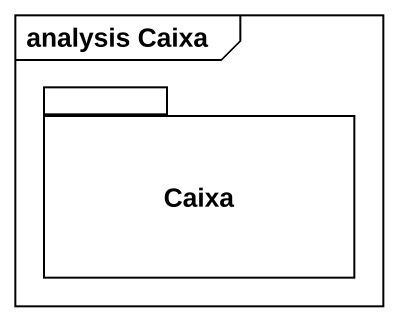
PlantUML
@startuml
mainframe analysis Caixa
package Caixa {
}
@enduml
